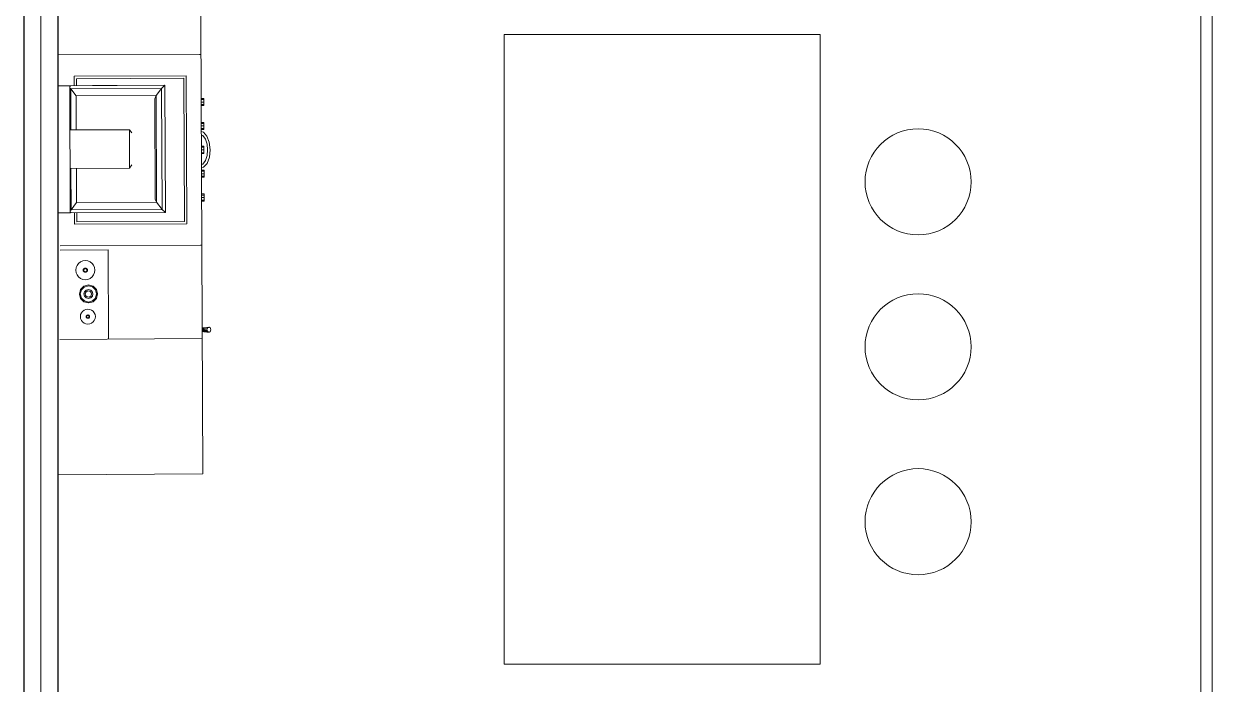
# Model space of a CAD drawing. Header units: metres. Extents: x -71 to 881, y -503 to 661.
# Drawn here: x -64.96 to -59.72, y 165.81 to 168.72 of the extents above; entities that cross this region are included whole.
import ezdxf

# ---------------------------------------------------------------- set-up
doc = ezdxf.new("R2010")
doc.units = ezdxf.units.M
for name, color, linetype, lineweight in [('02. Paredes', 6, 'Continuous', 30), ('07. Mobiliário', 51, 'Continuous', 5), ('12. Eixos', 4, 'Continuous', 15)]:
    doc.layers.add(name, color=color, linetype=linetype, lineweight=lineweight)

msp = doc.modelspace()

# ---------------------------------------------------------------- linework, layer by layer
at = {"layer": '02. Paredes'}
for p, q in [((-64.9603, 172.8071), (-64.9603, 155.196)), ((-64.8103, 172.8096), (-64.8103, 155.196))]:
    msp.add_line(p, q, dxfattribs=at)
at = {"layer": '07. Mobiliário'}
for p, q in [((-59.7731, 171.0813), (-59.7731, 163.6491)), ((-59.7231, 171.0813), (-59.7231, 163.6491)), ((-64.1856, 168.5887), (-64.8103, 168.5866)), ((-64.1856, 168.5887), (-64.1804, 168.5887)), ((-64.18, 168.5891), (-64.1804, 168.5891)), ((-64.2444, 168.4941), (-64.7389, 168.4922)), ((-64.7389, 168.4922), (-64.7388, 168.4509)), ((-64.2549, 168.4835), (-64.7284, 168.4817)), ((-64.7284, 168.4817), (-64.7282, 168.4509)), ((-64.2525, 167.8521), (-64.2549, 168.4835)), ((-64.242, 167.8416), (-64.2444, 168.4941)), ((-64.8103, 168.4507), (-64.7578, 168.4508)), ((-64.7578, 168.4508), (-64.3385, 168.4524)), ((-64.7578, 168.4508), (-64.7557, 167.8903)), ((-64.7546, 168.4466), (-64.7578, 168.4508)), ((-64.7535, 168.4374), (-64.7546, 168.4399)), ((-64.3527, 168.4389), (-64.7535, 168.4374)), ((-64.7528, 168.2555), (-64.7535, 168.4374)), ((-64.7535, 168.4374), (-64.7294, 168.4056)), ((-64.3385, 168.4524), (-64.6572, 168.4512)), ((-64.3766, 168.4069), (-64.3527, 168.4389)), ((-64.3385, 168.4524), (-64.3527, 168.4389)), ((-64.3527, 168.4389), (-64.3507, 167.9052)), ((-64.3364, 167.8919), (-64.3385, 168.4524)), ((-64.7294, 168.4056), (-64.3766, 168.4069)), ((-64.7288, 168.2556), (-64.7294, 168.4056)), ((-64.3766, 168.4069), (-64.3824, 168.3935)), ((-64.3824, 168.3935), (-64.3807, 167.9504)), ((-64.3748, 167.9371), (-64.3766, 168.4069)), ((-64.1672, 168.3944), (-64.1793, 168.3944)), ((-64.1672, 168.3898), (-64.1792, 168.3897)), ((-64.1672, 168.3786), (-64.1792, 168.3786)), ((-64.1671, 168.3628), (-64.1672, 168.3944)), ((-64.1671, 168.3674), (-64.1792, 168.3674)), ((-64.1791, 168.3628), (-64.1671, 168.3628)), ((-64.1668, 168.2891), (-64.1789, 168.2891)), ((-64.1668, 168.2845), (-64.1788, 168.2845)), ((-64.1668, 168.2734), (-64.1788, 168.2733)), ((-64.1667, 168.2576), (-64.1668, 168.2891)), ((-64.7569, 168.2555), (-64.4946, 168.2564)), ((-64.7562, 168.0862), (-64.7569, 168.2555)), ((-64.4946, 168.2564), (-64.484, 168.2425)), ((-64.4939, 168.0872), (-64.4946, 168.2564)), ((-64.1667, 168.2622), (-64.1788, 168.2622)), ((-64.1787, 168.2575), (-64.1667, 168.2576)), ((-64.1683, 168.2455), (-64.1787, 168.2481)), ((-64.1787, 168.2344), (-64.1715, 168.2309)), ((-64.1715, 168.2309), (-64.1601, 168.2152)), ((-64.1683, 168.2455), (-64.1531, 168.2284)), ((-64.1531, 168.2284), (-64.1427, 168.2012)), ((-64.1664, 168.1839), (-64.1785, 168.1839)), ((-64.1664, 168.1793), (-64.1784, 168.1792)), ((-64.1664, 168.1681), (-64.1784, 168.1681)), ((-64.1663, 168.1523), (-64.1664, 168.1839)), ((-64.1601, 168.2152), (-64.1527, 168.1934)), ((-64.1527, 168.1934), (-64.1501, 168.1683)), ((-64.1501, 168.1683), (-64.1525, 168.1432)), ((-64.1427, 168.2012), (-64.1389, 168.1683)), ((-64.1389, 168.1683), (-64.1424, 168.1355)), ((-64.1663, 168.157), (-64.1784, 168.1569)), ((-64.1783, 168.1523), (-64.1663, 168.1523)), ((-64.1598, 168.1213), (-64.1711, 168.1055)), ((-64.1525, 168.1432), (-64.1598, 168.1213)), ((-64.1424, 168.1355), (-64.1527, 168.1082)), ((-64.4939, 168.0872), (-64.7562, 168.0862)), ((-64.7515, 167.9037), (-64.7522, 168.0862)), ((-64.7276, 167.9357), (-64.7282, 168.0863)), ((-64.4834, 168.1012), (-64.4939, 168.0872)), ((-64.1711, 168.1055), (-64.1782, 168.1019)), ((-64.1678, 168.091), (-64.1781, 168.0883)), ((-64.166, 168.0787), (-64.1781, 168.0786)), ((-64.166, 168.074), (-64.1781, 168.074)), ((-64.166, 168.0629), (-64.178, 168.0628)), ((-64.1527, 168.1082), (-64.1678, 168.091)), ((-64.1659, 168.0471), (-64.166, 168.0787)), ((-64.1659, 168.0517), (-64.178, 168.0517)), ((-64.178, 168.047), (-64.1659, 168.0471)), ((-64.1656, 167.9734), (-64.1777, 167.9734)), ((-64.1656, 167.9688), (-64.1777, 167.9687)), ((-64.1656, 167.9576), (-64.1776, 167.9576)), ((-64.1655, 167.9418), (-64.1656, 167.9734)), ((-64.7276, 167.9357), (-64.7515, 167.9037)), ((-64.7515, 167.9037), (-64.3507, 167.9052)), ((-64.3748, 167.9371), (-64.7276, 167.9357)), ((-64.3807, 167.9504), (-64.3748, 167.9371)), ((-64.3507, 167.9052), (-64.3748, 167.9371)), ((-64.3507, 167.9052), (-64.3364, 167.8919)), ((-64.1655, 167.9465), (-64.1776, 167.9464)), ((-64.1776, 167.9418), (-64.1655, 167.9418)), ((-64.7557, 167.8903), (-64.8103, 167.8903)), ((-64.3364, 167.8919), (-64.7573, 167.8903)), ((-64.7557, 167.8903), (-64.7525, 167.8945)), ((-64.7526, 167.9012), (-64.7515, 167.9037)), ((-64.7367, 167.8904), (-64.7365, 167.8397)), ((-64.7261, 167.8904), (-64.726, 167.8503)), ((-64.7365, 167.8397), (-64.242, 167.8416)), ((-64.726, 167.8503), (-64.2525, 167.8521)), ((-64.1822, 167.7474), (-64.7993, 167.745)), ((-64.5882, 167.7272), (-64.7992, 167.7264)), ((-64.5867, 167.333), (-64.5882, 167.7272)), ((-64.177, 167.7474), (-64.1822, 167.7474)), ((-64.177, 167.7471), (-64.1768, 167.7471)), ((-64.731, 167.6374), (-64.7296, 167.6486)), ((-64.7296, 167.6486), (-64.7254, 167.6586)), ((-64.7254, 167.6586), (-64.7189, 167.6672)), ((-64.7189, 167.6672), (-64.7104, 167.6738)), ((-64.7104, 167.6738), (-64.7004, 167.678)), ((-64.7004, 167.678), (-64.6892, 167.6796)), ((-64.6971, 167.6422), (-64.6956, 167.6441)), ((-64.6965, 167.6419), (-64.6951, 167.6436)), ((-64.6956, 167.6441), (-64.6938, 167.6456)), ((-64.6951, 167.6436), (-64.6934, 167.6449)), ((-64.6941, 167.6421), (-64.6926, 167.6432)), ((-64.6938, 167.6456), (-64.6916, 167.6465)), ((-64.6934, 167.6449), (-64.6914, 167.6458)), ((-64.6926, 167.6432), (-64.691, 167.644)), ((-64.6916, 167.6465), (-64.6891, 167.6469)), ((-64.6914, 167.6458), (-64.6891, 167.6461)), ((-64.691, 167.644), (-64.6891, 167.6442)), ((-64.6892, 167.6796), (-64.6781, 167.6781)), ((-64.6891, 167.6469), (-64.6866, 167.6465)), ((-64.6891, 167.6461), (-64.6868, 167.6458)), ((-64.6891, 167.6442), (-64.6872, 167.644)), ((-64.6872, 167.644), (-64.6855, 167.6433)), ((-64.6868, 167.6458), (-64.6848, 167.645)), ((-64.6866, 167.6465), (-64.6844, 167.6456)), ((-64.6855, 167.6433), (-64.6841, 167.6422)), ((-64.6848, 167.645), (-64.6831, 167.6436)), ((-64.6844, 167.6456), (-64.6825, 167.6442)), ((-64.6831, 167.6436), (-64.6817, 167.6419)), ((-64.6825, 167.6442), (-64.6811, 167.6423)), ((-64.6781, 167.6781), (-64.668, 167.6739)), ((-64.668, 167.6739), (-64.6595, 167.6674)), ((-64.6595, 167.6674), (-64.6529, 167.6589)), ((-64.6529, 167.6589), (-64.6486, 167.6489)), ((-64.6486, 167.6489), (-64.6471, 167.6377)), ((-64.7295, 167.6263), (-64.731, 167.6374)), ((-64.7252, 167.6163), (-64.7295, 167.6263)), ((-64.7186, 167.6078), (-64.7252, 167.6163)), ((-64.7101, 167.6013), (-64.7186, 167.6078)), ((-64.7001, 167.5971), (-64.7101, 167.6013)), ((-64.6889, 167.5956), (-64.7001, 167.5971)), ((-64.6983, 167.6375), (-64.698, 167.64)), ((-64.698, 167.6351), (-64.6983, 167.6375)), ((-64.698, 167.64), (-64.6971, 167.6422)), ((-64.6971, 167.6329), (-64.698, 167.6351)), ((-64.6976, 167.6376), (-64.6973, 167.6398)), ((-64.6973, 167.6353), (-64.6976, 167.6376)), ((-64.6973, 167.6398), (-64.6965, 167.6419)), ((-64.6964, 167.6332), (-64.6973, 167.6353)), ((-64.6956, 167.631), (-64.6971, 167.6329)), ((-64.6951, 167.6315), (-64.6964, 167.6332)), ((-64.6961, 167.6372), (-64.6959, 167.639)), ((-64.6959, 167.6353), (-64.6961, 167.6372)), ((-64.6959, 167.639), (-64.6952, 167.6407)), ((-64.6951, 167.6336), (-64.6959, 167.6353)), ((-64.6937, 167.6296), (-64.6956, 167.631)), ((-64.6952, 167.6407), (-64.6941, 167.6421)), ((-64.694, 167.6322), (-64.6951, 167.6336)), ((-64.6933, 167.6302), (-64.6951, 167.6315)), ((-64.6926, 167.6311), (-64.694, 167.6322)), ((-64.6915, 167.6286), (-64.6937, 167.6296)), ((-64.6913, 167.6293), (-64.6933, 167.6302)), ((-64.6909, 167.6304), (-64.6926, 167.6311)), ((-64.689, 167.6283), (-64.6915, 167.6286)), ((-64.689, 167.629), (-64.6913, 167.6293)), ((-64.689, 167.6301), (-64.6909, 167.6304)), ((-64.6872, 167.6304), (-64.689, 167.6301)), ((-64.6868, 167.6294), (-64.689, 167.629)), ((-64.6866, 167.6287), (-64.689, 167.6283)), ((-64.6778, 167.5971), (-64.6889, 167.5956)), ((-64.6855, 167.6311), (-64.6872, 167.6304)), ((-64.6847, 167.6302), (-64.6868, 167.6294)), ((-64.6844, 167.6296), (-64.6866, 167.6287)), ((-64.6841, 167.6322), (-64.6855, 167.6311)), ((-64.683, 167.6316), (-64.6847, 167.6302)), ((-64.6825, 167.6311), (-64.6844, 167.6296)), ((-64.6841, 167.6422), (-64.683, 167.6408)), ((-64.683, 167.6336), (-64.6841, 167.6322)), ((-64.683, 167.6408), (-64.6823, 167.6391)), ((-64.6823, 167.6353), (-64.683, 167.6336)), ((-64.6817, 167.6333), (-64.683, 167.6316)), ((-64.681, 167.6329), (-64.6825, 167.6311)), ((-64.6823, 167.6391), (-64.682, 167.6372)), ((-64.682, 167.6372), (-64.6823, 167.6353)), ((-64.6817, 167.6419), (-64.6808, 167.6399)), ((-64.6808, 167.6353), (-64.6817, 167.6333)), ((-64.6811, 167.6423), (-64.6801, 167.6401)), ((-64.6801, 167.6352), (-64.681, 167.6329)), ((-64.6808, 167.6399), (-64.6805, 167.6376)), ((-64.6805, 167.6376), (-64.6808, 167.6353)), ((-64.6801, 167.6401), (-64.6798, 167.6376)), ((-64.6798, 167.6376), (-64.6801, 167.6352)), ((-64.6678, 167.6014), (-64.6778, 167.5971)), ((-64.6593, 167.608), (-64.6678, 167.6014)), ((-64.6527, 167.6165), (-64.6593, 167.608)), ((-64.6486, 167.6266), (-64.6527, 167.6165)), ((-64.6471, 167.6377), (-64.6486, 167.6266)), ((-64.7097, 167.5525), (-64.7151, 167.5324)), ((-64.7111, 167.5325), (-64.7063, 167.5505)), ((-64.6956, 167.5667), (-64.7097, 167.5525)), ((-64.7063, 167.5505), (-64.6936, 167.5633)), ((-64.6756, 167.5722), (-64.6956, 167.5667)), ((-64.6955, 167.5325), (-64.6928, 167.5426)), ((-64.6936, 167.5633), (-64.6756, 167.5683)), ((-64.6928, 167.5426), (-64.6856, 167.5498)), ((-64.6859, 167.5419), (-64.6894, 167.534)), ((-64.6784, 167.5462), (-64.6859, 167.5419)), ((-64.6856, 167.5498), (-64.6755, 167.5526)), ((-64.6698, 167.5453), (-64.6784, 167.5462)), ((-64.6745, 167.5719), (-64.6756, 167.5722)), ((-64.6756, 167.5683), (-64.6576, 167.5635)), ((-64.6755, 167.5526), (-64.6654, 167.5499)), ((-64.6745, 167.5723), (-64.6545, 167.5669)), ((-64.6745, 167.5719), (-64.6745, 167.5723)), ((-64.6634, 167.5395), (-64.6698, 167.5453)), ((-64.6654, 167.5499), (-64.6582, 167.5428)), ((-64.6615, 167.5311), (-64.6634, 167.5395)), ((-64.6582, 167.5428), (-64.6554, 167.5327)), ((-64.6576, 167.5635), (-64.6447, 167.5507)), ((-64.6545, 167.5669), (-64.6403, 167.5528)), ((-64.6447, 167.5507), (-64.6398, 167.5327)), ((-64.6403, 167.5528), (-64.6348, 167.5328)), ((-64.7151, 167.5324), (-64.7096, 167.5125)), ((-64.7062, 167.5145), (-64.7111, 167.5325)), ((-64.7096, 167.5125), (-64.6953, 167.4983)), ((-64.6933, 167.5017), (-64.7062, 167.5145)), ((-64.6927, 167.5224), (-64.6955, 167.5325)), ((-64.6953, 167.4983), (-64.6753, 167.493)), ((-64.6753, 167.4969), (-64.6933, 167.5017)), ((-64.6855, 167.5153), (-64.6927, 167.5224)), ((-64.6894, 167.534), (-64.6876, 167.5255)), ((-64.6876, 167.5255), (-64.6811, 167.5197)), ((-64.6754, 167.5126), (-64.6855, 167.5153)), ((-64.6811, 167.5197), (-64.6725, 167.5189)), ((-64.6653, 167.5153), (-64.6754, 167.5126)), ((-64.6574, 167.5019), (-64.6753, 167.4969)), ((-64.6753, 167.493), (-64.6742, 167.4933)), ((-64.6543, 167.4985), (-64.6742, 167.493)), ((-64.6742, 167.493), (-64.6742, 167.4933)), ((-64.6725, 167.5189), (-64.665, 167.5232)), ((-64.6581, 167.5226), (-64.6653, 167.5153)), ((-64.665, 167.5232), (-64.6615, 167.5311)), ((-64.6554, 167.5327), (-64.6581, 167.5226)), ((-64.6446, 167.5147), (-64.6574, 167.5019)), ((-64.6401, 167.5128), (-64.6543, 167.4985)), ((-64.6398, 167.5327), (-64.6446, 167.5147)), ((-64.6348, 167.5328), (-64.6401, 167.5128)), ((-64.711, 167.4327), (-64.7099, 167.4414)), ((-64.7099, 167.4414), (-64.7066, 167.4493)), ((-64.7066, 167.4493), (-64.7014, 167.456)), ((-64.7014, 167.456), (-64.6947, 167.4612)), ((-64.6947, 167.4612), (-64.6869, 167.4646)), ((-64.6869, 167.4646), (-64.6781, 167.4658)), ((-64.6853, 167.4327), (-64.685, 167.4347)), ((-64.685, 167.4347), (-64.6843, 167.4364)), ((-64.6847, 167.4328), (-64.6845, 167.4345)), ((-64.6845, 167.4345), (-64.6838, 167.4361)), ((-64.6843, 167.4364), (-64.6831, 167.4379)), ((-64.6838, 167.4361), (-64.6827, 167.4375)), ((-64.6835, 167.4324), (-64.6833, 167.4339)), ((-64.6833, 167.4339), (-64.6828, 167.4352)), ((-64.6831, 167.4379), (-64.6817, 167.4391)), ((-64.6828, 167.4352), (-64.6819, 167.4364)), ((-64.6827, 167.4375), (-64.6814, 167.4386)), ((-64.6819, 167.4364), (-64.6808, 167.4372)), ((-64.6817, 167.4391), (-64.6799, 167.4398)), ((-64.6814, 167.4386), (-64.6798, 167.4393)), ((-64.6808, 167.4372), (-64.6795, 167.4378)), ((-64.6799, 167.4398), (-64.678, 167.4401)), ((-64.6798, 167.4393), (-64.678, 167.4395)), ((-64.6795, 167.4378), (-64.678, 167.438)), ((-64.6781, 167.4658), (-64.6693, 167.4647)), ((-64.678, 167.4401), (-64.6761, 167.4398)), ((-64.678, 167.4395), (-64.6762, 167.4393)), ((-64.678, 167.438), (-64.6765, 167.4378)), ((-64.6765, 167.4378), (-64.6752, 167.4373)), ((-64.6762, 167.4393), (-64.6746, 167.4386)), ((-64.6761, 167.4398), (-64.6743, 167.4391)), ((-64.6752, 167.4373), (-64.6741, 167.4364)), ((-64.6746, 167.4386), (-64.6732, 167.4375)), ((-64.6743, 167.4391), (-64.6728, 167.438)), ((-64.6741, 167.4364), (-64.6732, 167.4353)), ((-64.6732, 167.4375), (-64.6722, 167.4362)), ((-64.6732, 167.4353), (-64.6726, 167.434)), ((-64.6728, 167.438), (-64.6717, 167.4365)), ((-64.6726, 167.434), (-64.6724, 167.4325)), ((-64.6722, 167.4362), (-64.6715, 167.4346)), ((-64.6717, 167.4365), (-64.6709, 167.4347)), ((-64.6715, 167.4346), (-64.6713, 167.4328)), ((-64.6709, 167.4347), (-64.6707, 167.4328)), ((-64.6693, 167.4647), (-64.6614, 167.4614)), ((-64.6614, 167.4614), (-64.6547, 167.4562)), ((-64.6547, 167.4562), (-64.6495, 167.4496)), ((-64.6495, 167.4496), (-64.6462, 167.4417)), ((-64.6462, 167.4417), (-64.6449, 167.4329)), ((-64.7098, 167.4239), (-64.711, 167.4327)), ((-64.7064, 167.416), (-64.7098, 167.4239)), ((-64.7012, 167.4093), (-64.7064, 167.416)), ((-64.6945, 167.4042), (-64.7012, 167.4093)), ((-64.6866, 167.4009), (-64.6945, 167.4042)), ((-64.6778, 167.3997), (-64.6866, 167.4009)), ((-64.685, 167.4308), (-64.6853, 167.4327)), ((-64.6843, 167.4291), (-64.685, 167.4308)), ((-64.6844, 167.431), (-64.6847, 167.4328)), ((-64.6838, 167.4294), (-64.6844, 167.431)), ((-64.6831, 167.4276), (-64.6843, 167.4291)), ((-64.6827, 167.428), (-64.6838, 167.4294)), ((-64.6833, 167.431), (-64.6835, 167.4324)), ((-64.6827, 167.4296), (-64.6833, 167.431)), ((-64.6816, 167.4265), (-64.6831, 167.4276)), ((-64.6819, 167.4285), (-64.6827, 167.4296)), ((-64.6813, 167.427), (-64.6827, 167.428)), ((-64.6808, 167.4277), (-64.6819, 167.4285)), ((-64.6799, 167.4257), (-64.6816, 167.4265)), ((-64.6797, 167.4263), (-64.6813, 167.427)), ((-64.6794, 167.4271), (-64.6808, 167.4277)), ((-64.6779, 167.4255), (-64.6799, 167.4257)), ((-64.6779, 167.4261), (-64.6797, 167.4263)), ((-64.678, 167.4269), (-64.6794, 167.4271)), ((-64.6765, 167.4271), (-64.678, 167.4269)), ((-64.6762, 167.4263), (-64.6779, 167.4261)), ((-64.676, 167.4257), (-64.6779, 167.4255)), ((-64.6691, 167.401), (-64.6778, 167.3997)), ((-64.6752, 167.4277), (-64.6765, 167.4271)), ((-64.6746, 167.427), (-64.6762, 167.4263)), ((-64.6743, 167.4265), (-64.676, 167.4257)), ((-64.674, 167.4286), (-64.6752, 167.4277)), ((-64.6732, 167.428), (-64.6746, 167.427)), ((-64.6728, 167.4276), (-64.6743, 167.4265)), ((-64.6732, 167.4297), (-64.674, 167.4286)), ((-64.6726, 167.431), (-64.6732, 167.4297)), ((-64.6722, 167.4294), (-64.6732, 167.428)), ((-64.6717, 167.4291), (-64.6728, 167.4276)), ((-64.6724, 167.4325), (-64.6726, 167.431)), ((-64.6715, 167.431), (-64.6722, 167.4294)), ((-64.6709, 167.4309), (-64.6717, 167.4291)), ((-64.6713, 167.4328), (-64.6715, 167.431)), ((-64.6707, 167.4328), (-64.6709, 167.4309)), ((-64.6612, 167.4043), (-64.6691, 167.401)), ((-64.6545, 167.4095), (-64.6612, 167.4043)), ((-64.6494, 167.4162), (-64.6545, 167.4095)), ((-64.6461, 167.4241), (-64.6494, 167.4162)), ((-64.6449, 167.4329), (-64.6461, 167.4241)), ((-64.1673, 167.3839), (-64.176, 167.3826)), ((-64.1665, 167.3827), (-64.176, 167.3816)), ((-64.154, 167.3855), (-64.1673, 167.3839)), ((-64.1673, 167.3839), (-64.1665, 167.3827)), ((-64.1665, 167.3827), (-64.1523, 167.3841)), ((-64.1659, 167.3795), (-64.1665, 167.3827)), ((-64.154, 167.3855), (-64.1452, 167.3864)), ((-64.1523, 167.3841), (-64.154, 167.3855)), ((-64.1427, 167.3849), (-64.1523, 167.3841)), ((-64.1523, 167.3841), (-64.151, 167.3803)), ((-64.1452, 167.3864), (-64.1421, 167.3867)), ((-64.1421, 167.3867), (-64.1393, 167.3852)), ((-64.1393, 167.3852), (-64.1372, 167.381)), ((-64.1372, 167.381), (-64.1364, 167.3752)), ((-64.1758, 167.3365), (-64.801, 167.3322)), ((-64.2558, 167.3363), (-64.2558, 167.3363)), ((-64.2179, 167.3368), (-64.2179, 167.3364)), ((-64.176, 167.3788), (-64.1659, 167.3795)), ((-64.176, 167.3751), (-64.1656, 167.3751)), ((-64.1658, 167.3708), (-64.176, 167.3714)), ((-64.1664, 167.3676), (-64.176, 167.3686)), ((-64.1672, 167.3664), (-64.176, 167.3676)), ((-64.1758, 167.3365), (-64.1758, 167.3369)), ((-64.1672, 167.3664), (-64.1664, 167.3676)), ((-64.154, 167.3649), (-64.1672, 167.3664)), ((-64.1664, 167.3676), (-64.1658, 167.3708)), ((-64.1522, 167.3663), (-64.1664, 167.3676)), ((-64.151, 167.3803), (-64.1659, 167.3795)), ((-64.1659, 167.3795), (-64.1656, 167.3751)), ((-64.1656, 167.3751), (-64.1658, 167.3708)), ((-64.1658, 167.3708), (-64.1509, 167.37)), ((-64.1656, 167.3751), (-64.1505, 167.3752)), ((-64.154, 167.3649), (-64.1522, 167.3663)), ((-64.1451, 167.364), (-64.154, 167.3649)), ((-64.1509, 167.37), (-64.1522, 167.3663)), ((-64.1522, 167.3663), (-64.1426, 167.3655)), ((-64.142, 167.3637), (-64.1451, 167.364)), ((-64.1392, 167.3653), (-64.142, 167.3637)), ((-64.1372, 167.3695), (-64.1392, 167.3653)), ((-64.1364, 167.3752), (-64.1372, 167.3695))]:
    msp.add_line(p, q, dxfattribs=at)
msp.add_lwpolyline([(-63.4102, 170.6849), (-64.8103, 170.6849), (-64.8103, 166.7351), (-64.1706, 166.7393), (-64.1857, 170.0688), (-63.4079, 170.0717), (-63.4102, 170.6849)], dxfattribs=at)
msp.add_lwpolyline([(-62.8428, 168.6757), (-61.4505, 168.6757), (-61.4505, 165.9009), (-62.8428, 165.9009)], close=True, dxfattribs=at)
for centre in [(-61.0193, 168.0269), (-61.0193, 167.2998), (-61.0193, 166.5287)]:
    msp.add_circle(centre, 0.2338, dxfattribs=at)
at = {"layer": '12. Eixos'}
msp.add_line((-64.8853, 189.2884), (-64.8853, 151.3093), dxfattribs=at)

doc.saveas('drawing.dxf')
